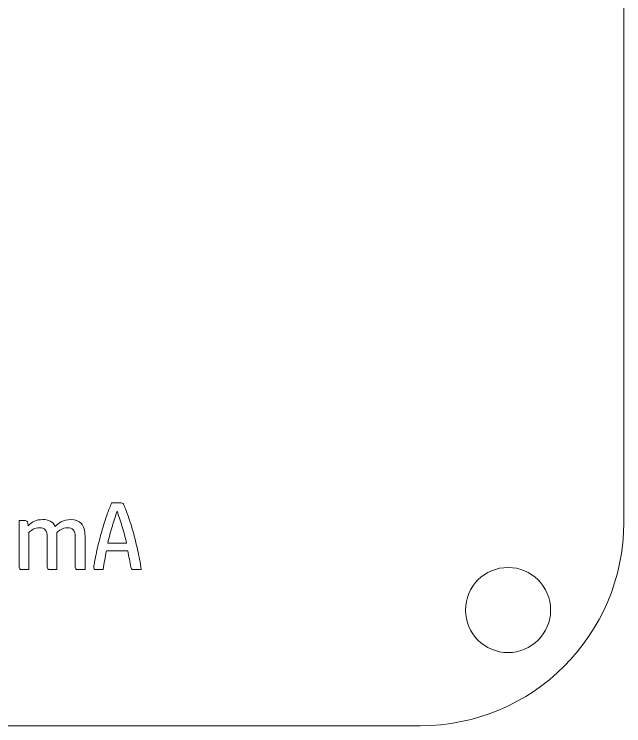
# Model space of a CAD drawing. Header units: inches. Extents: x -4.89 to -2.45, y 0.77 to 2.41.
# Drawn here: x -3.159 to -2.454, y 0.767 to 1.59 of the extents above; entities that cross this region are included whole.
import ezdxf

# ---------------------------------------------------------------- set-up
doc = ezdxf.new("R2010")
doc.units = ezdxf.units.IN
doc.header["$MEASUREMENT"] = 0
doc.layers.add('Layer 1', color=7, linetype='Continuous')

msp = doc.modelspace()

# ---------------------------------------------------------------- linework, layer by layer
at = {"layer": 'Layer 1', "lineweight": 9}
for points in [[(-2.45378, 2.17736), (-2.45378, 2.17736), (-2.45378, 1.00189), (-2.45378, 1.00189)], [(-2.68924, 0.7668), (-2.5592, 0.7668), (-2.45379, 0.87206), (-2.45378, 1.00189)], [(-4.65138, 0.7668), (-4.65138, 0.7668), (-2.68924, 0.7668), (-2.68924, 0.7668)]]:
    msp.add_open_spline(points, degree=3, dxfattribs=at)
at = {"layer": 'Layer 1', "color": 250, "lineweight": 9}
for points, knots in [([(-3.02393, 0.95004), (-3.02444, 0.95337), (-3.025, 0.95658), (-3.02556, 0.95965), (-3.02556, 0.95965), (-3.02611, 0.96272), (-3.02669, 0.96582), (-3.02728, 0.96893), (-3.02728, 0.96893), (-3.02728, 0.96893), (-3.05207, 0.96893), (-3.05207, 0.96893), (-3.05207, 0.96893), (-3.05283, 0.96537), (-3.05352, 0.96178), (-3.05411, 0.95815), (-3.05411, 0.95815), (-3.05472, 0.95452), (-3.05528, 0.95096), (-3.05581, 0.94748), (-3.05581, 0.94748), (-3.05581, 0.94748), (-3.06437, 0.94748), (-3.06437, 0.94748), (-3.06437, 0.94748), (-3.066, 0.94748), (-3.06678, 0.94841), (-3.0667, 0.95026), (-3.0667, 0.95026), (-3.06648, 0.95248), (-3.06615, 0.95467), (-3.0657, 0.95682), (-3.0657, 0.95682), (-3.06435, 0.964), (-3.06287, 0.97087), (-3.06124, 0.97743), (-3.06124, 0.97743), (-3.05959, 0.98398), (-3.05793, 0.99013), (-3.05622, 0.99587), (-3.05622, 0.99587), (-3.0545, 1.00161), (-3.05278, 1.00689), (-3.05104, 1.0117), (-3.05104, 1.0117), (-3.04928, 1.01652), (-3.04763, 1.02078), (-3.04607, 1.02448), (-3.04607, 1.02448), (-3.04607, 1.02448), (-3.03496, 1.02448), (-3.03496, 1.02448), (-3.03496, 1.02448), (-3.03407, 1.02448), (-3.03341, 1.0243), (-3.03296, 1.02393), (-3.03296, 1.02393), (-3.03252, 1.02356), (-3.03215, 1.02296), (-3.03185, 1.02215), (-3.03185, 1.02215), (-3.0303, 1.01837), (-3.02859, 1.01385), (-3.02674, 1.00859), (-3.02674, 1.00859), (-3.02487, 1.00333), (-3.02304, 0.99748), (-3.02122, 0.99104), (-3.02122, 0.99104), (-3.01941, 0.98459), (-3.01769, 0.97769), (-3.01604, 0.97032), (-3.01604, 0.97032), (-3.01441, 0.96295), (-3.013, 0.95533), (-3.01181, 0.94748), (-3.01181, 0.94748), (-3.01181, 0.94748), (-3.02126, 0.94748), (-3.02126, 0.94748), (-3.02126, 0.94748), (-3.02281, 0.94748), (-3.0237, 0.94833), (-3.02393, 0.95004)], [0, 0, 0, 0, 0.045455, 0.045455, 0.045455, 0.045455, 0.090909, 0.090909, 0.090909, 0.090909, 0.136364, 0.136364, 0.136364, 0.136364, 0.181818, 0.181818, 0.181818, 0.181818, 0.227273, 0.227273, 0.227273, 0.227273, 0.272727, 0.272727, 0.272727, 0.272727, 0.318182, 0.318182, 0.318182, 0.318182, 0.363636, 0.363636, 0.363636, 0.363636, 0.409091, 0.409091, 0.409091, 0.409091, 0.454545, 0.454545, 0.454545, 0.454545, 0.5, 0.5, 0.5, 0.5, 0.545455, 0.545455, 0.545455, 0.545455, 0.590909, 0.590909, 0.590909, 0.590909, 0.636364, 0.636364, 0.636364, 0.636364, 0.681818, 0.681818, 0.681818, 0.681818, 0.727273, 0.727273, 0.727273, 0.727273, 0.772727, 0.772727, 0.772727, 0.772727, 0.818182, 0.818182, 0.818182, 0.818182, 0.863636, 0.863636, 0.863636, 0.863636, 0.909091, 0.909091, 0.909091, 0.909091, 1, 1, 1, 1]), ([(-3.03976, 1.01493), (-3.04152, 1.00967), (-3.04335, 1.00398), (-3.04522, 0.99787), (-3.04522, 0.99787), (-3.04711, 0.99176), (-3.04891, 0.98515), (-3.05059, 0.97804), (-3.05059, 0.97804), (-3.05059, 0.97804), (-3.0287, 0.97804), (-3.0287, 0.97804), (-3.0287, 0.97804), (-3.03041, 0.98515), (-3.03222, 0.99176), (-3.03411, 0.99787), (-3.03411, 0.99787), (-3.03602, 1.00398), (-3.03789, 1.00967), (-3.03976, 1.01493)], [0, 0, 0, 0, 0.166667, 0.166667, 0.166667, 0.166667, 0.333333, 0.333333, 0.333333, 0.333333, 0.5, 0.5, 0.5, 0.5, 0.666667, 0.666667, 0.666667, 0.666667, 1, 1, 1, 1]), ([(-3.11781, 0.94748), (-3.11863, 0.94748), (-3.11928, 0.9477), (-3.11976, 0.94815), (-3.11976, 0.94815), (-3.12024, 0.94859), (-3.12048, 0.94922), (-3.12048, 0.95004), (-3.12048, 0.95004), (-3.12048, 0.95004), (-3.12048, 0.98504), (-3.12048, 0.98504), (-3.12048, 0.98504), (-3.12048, 0.98889), (-3.12126, 0.99165), (-3.12281, 0.99332), (-3.12281, 0.99332), (-3.12437, 0.99498), (-3.12659, 0.99582), (-3.12948, 0.99582), (-3.12948, 0.99582), (-3.1323, 0.99582), (-3.13472, 0.99522), (-3.13676, 0.99404), (-3.13676, 0.99404), (-3.1388, 0.99285), (-3.14044, 0.99163), (-3.1417, 0.99037), (-3.1417, 0.99037), (-3.1417, 0.99037), (-3.1417, 0.94748), (-3.1417, 0.94748), (-3.1417, 0.94748), (-3.1417, 0.94748), (-3.15026, 0.94748), (-3.15026, 0.94748), (-3.15026, 0.94748), (-3.15204, 0.94748), (-3.15293, 0.94833), (-3.15293, 0.95004), (-3.15293, 0.95004), (-3.15293, 0.95004), (-3.15293, 1.00404), (-3.15293, 1.00404), (-3.15293, 1.00404), (-3.15293, 1.00404), (-3.14615, 1.00404), (-3.14615, 1.00404), (-3.14615, 1.00404), (-3.14533, 1.00404), (-3.14465, 1.00385), (-3.14409, 1.00348), (-3.14409, 1.00348), (-3.14354, 1.00311), (-3.14319, 1.00237), (-3.14304, 1.00126), (-3.14304, 1.00126), (-3.14304, 1.00126), (-3.14259, 0.99782), (-3.14259, 0.99782), (-3.14259, 0.99782), (-3.14052, 1.00011), (-3.13813, 1.00193), (-3.13543, 1.00326), (-3.13543, 1.00326), (-3.13272, 1.00459), (-3.12948, 1.00526), (-3.1257, 1.00526), (-3.1257, 1.00526), (-3.12259, 1.00526), (-3.11976, 1.00467), (-3.1172, 1.00348), (-3.1172, 1.00348), (-3.11465, 1.0023), (-3.1127, 1.00019), (-3.11137, 0.99715), (-3.11137, 0.99715), (-3.10959, 0.99915), (-3.10722, 1.001), (-3.10426, 1.0027), (-3.10426, 1.0027), (-3.1013, 1.00441), (-3.09759, 1.00526), (-3.09315, 1.00526), (-3.09315, 1.00526), (-3.08796, 1.00526), (-3.08394, 1.00372), (-3.08109, 1.00065), (-3.08109, 1.00065), (-3.07824, 0.99757), (-3.07681, 0.99267), (-3.07681, 0.98593), (-3.07681, 0.98593), (-3.07681, 0.98593), (-3.07681, 0.94748), (-3.07681, 0.94748), (-3.07681, 0.94748), (-3.07681, 0.94748), (-3.08548, 0.94748), (-3.08548, 0.94748), (-3.08548, 0.94748), (-3.08719, 0.94748), (-3.08804, 0.94833), (-3.08804, 0.95004), (-3.08804, 0.95004), (-3.08804, 0.95004), (-3.08804, 0.98504), (-3.08804, 0.98504), (-3.08804, 0.98504), (-3.08804, 0.98889), (-3.08881, 0.99165), (-3.09037, 0.99332), (-3.09037, 0.99332), (-3.09193, 0.99498), (-3.09415, 0.99582), (-3.09704, 0.99582), (-3.09704, 0.99582), (-3.1, 0.99582), (-3.10252, 0.99517), (-3.10459, 0.99387), (-3.10459, 0.99387), (-3.10667, 0.99257), (-3.10833, 0.9913), (-3.10959, 0.99004), (-3.10959, 0.99004), (-3.10937, 0.98811), (-3.10926, 0.98619), (-3.10926, 0.98426), (-3.10926, 0.98426), (-3.10926, 0.98426), (-3.10926, 0.94748), (-3.10926, 0.94748), (-3.10926, 0.94748), (-3.10926, 0.94748), (-3.11781, 0.94748), (-3.11781, 0.94748)], [0, 0, 0, 0, 0.028571, 0.028571, 0.028571, 0.028571, 0.057143, 0.057143, 0.057143, 0.057143, 0.085714, 0.085714, 0.085714, 0.085714, 0.114286, 0.114286, 0.114286, 0.114286, 0.142857, 0.142857, 0.142857, 0.142857, 0.171429, 0.171429, 0.171429, 0.171429, 0.2, 0.2, 0.2, 0.2, 0.228571, 0.228571, 0.228571, 0.228571, 0.257143, 0.257143, 0.257143, 0.257143, 0.285714, 0.285714, 0.285714, 0.285714, 0.314286, 0.314286, 0.314286, 0.314286, 0.342857, 0.342857, 0.342857, 0.342857, 0.371429, 0.371429, 0.371429, 0.371429, 0.4, 0.4, 0.4, 0.4, 0.428571, 0.428571, 0.428571, 0.428571, 0.457143, 0.457143, 0.457143, 0.457143, 0.485714, 0.485714, 0.485714, 0.485714, 0.514286, 0.514286, 0.514286, 0.514286, 0.542857, 0.542857, 0.542857, 0.542857, 0.571429, 0.571429, 0.571429, 0.571429, 0.6, 0.6, 0.6, 0.6, 0.628571, 0.628571, 0.628571, 0.628571, 0.657143, 0.657143, 0.657143, 0.657143, 0.685714, 0.685714, 0.685714, 0.685714, 0.714286, 0.714286, 0.714286, 0.714286, 0.742857, 0.742857, 0.742857, 0.742857, 0.771429, 0.771429, 0.771429, 0.771429, 0.8, 0.8, 0.8, 0.8, 0.828571, 0.828571, 0.828571, 0.828571, 0.857143, 0.857143, 0.857143, 0.857143, 0.885714, 0.885714, 0.885714, 0.885714, 0.914286, 0.914286, 0.914286, 0.914286, 0.942857, 0.942857, 0.942857, 0.942857, 1, 1, 1, 1])]:
    msp.add_open_spline(points, degree=3, knots=knots, dxfattribs=at)
at = {"layer": 'Layer 1', "lineweight": 9}
msp.add_open_spline([(-2.53842, 0.90065), (-2.53842, 0.92783), (-2.56046, 0.94986), (-2.58763, 0.94986), (-2.58763, 0.94986), (-2.61481, 0.94986), (-2.63685, 0.92783), (-2.63685, 0.90065), (-2.63685, 0.90065), (-2.63685, 0.87347), (-2.61481, 0.85144), (-2.58764, 0.85144), (-2.58764, 0.85144), (-2.56046, 0.85144), (-2.53843, 0.87347), (-2.53842, 0.90065)], degree=3, knots=[0, 0, 0, 0, 0.2, 0.2, 0.2, 0.2, 0.4, 0.4, 0.4, 0.4, 0.6, 0.6, 0.6, 0.6, 1, 1, 1, 1], dxfattribs=at)

doc.saveas('drawing.dxf')
